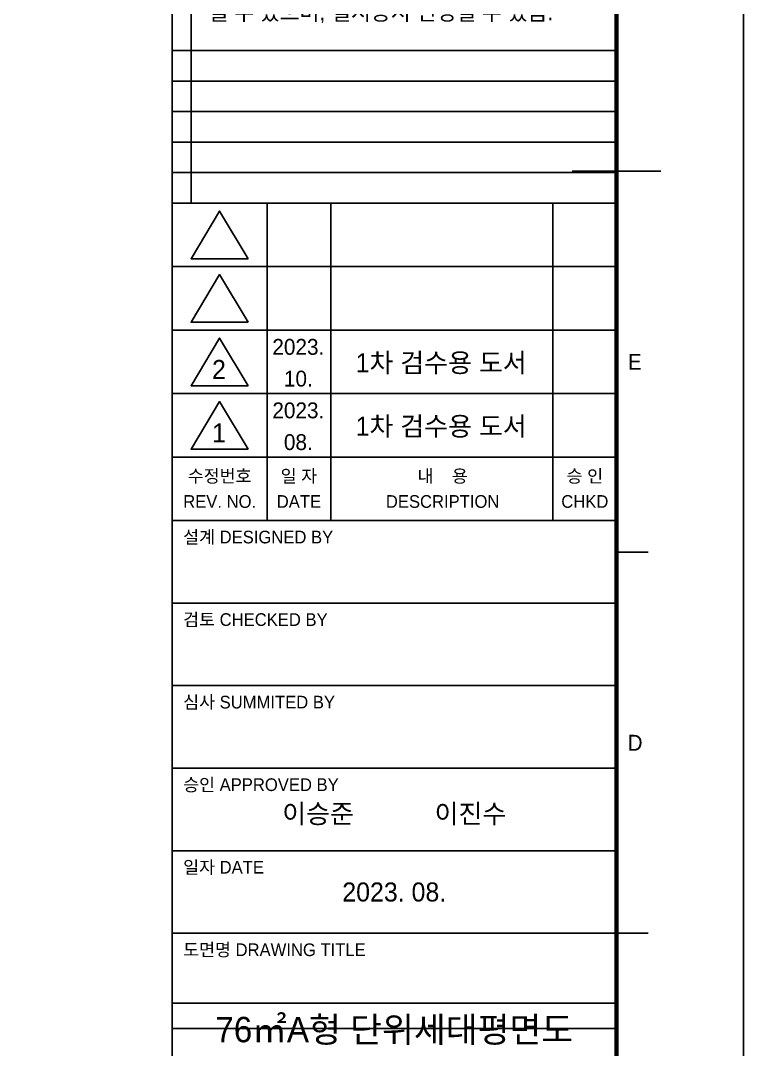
# Model space of a CAD drawing. Header units: millimetres. Extents: x -24416 to 92204, y -190080 to 23760.
# Drawn here: x 79239 to 83794, y 6348 to 12830 of the extents above; entities that cross this region are included whole.
import ezdxf
from ezdxf.enums import TextEntityAlignment as Align
from ezdxf.xclip import XClip

# ---------------------------------------------------------------- set-up
doc = ezdxf.new("R2010")
doc.units = ezdxf.units.MM
doc.header["$LTSCALE"] = 50
doc.header["$XCLIPFRAME"] = 0
for name, pattern in [('CEN', [62, 60, -1, 0, -1]), ('HID', [2.3, 1.5, -0.8]), ('HIDDEN', [9.525, 6.35, -3.175])]:
    doc.linetypes.add(name, pattern=pattern)
doc.layers.get('defpoints').update_dxf_attribs({"color": 139})
for name, color, linetype in [('00-FORM TEX', 3, 'Continuous'), ('AA-BORD-FORM', 7, 'Continuous'), ('AA-BORD-TEXT', 3, 'Continuous'), ('AA-XXXX-TEXT', 3, 'Continuous'), ('CEN_WALL', 12, 'CEN'), ('dan1', 7, 'HID'), ('sheet-안양진흥$0$AA-BORD-TEXT', 3, 'Continuous'), ('확장', 8, 'HIDDEN')]:
    doc.layers.add(name, color=color, linetype=linetype)
doc.layers.add('MC', color=135, linetype='Continuous', plot=False)
doc.styles.add('HAUD01', font='Dotum.ttf')
doc.styles.add('sheet-안양진흥$0$HAUD01', font='Dotum.ttf')

# ---------------------------------------------------------------- blocks, each defined once
blk = doc.blocks.new('U-76A(확장)1')
at = {"layer": 'CEN_WALL'}
blk.add_line((0, 1500), (10395, 1500), dxfattribs=at)
at = {"layer": 'dan1'}
blk.add_lwpolyline([(125, 650), (9775, 650), (9775, 2140), (10085, 2140)], dxfattribs=at)
at = {"layer": 'MC'}
blk.add_line((0, 1705), (10395, 1705), dxfattribs=at)
at = {"layer": '확장', "ltscale": 0.5, "const_width": 20, "flags": 128}
for points in [[(10085, 1705), (135, 1705)], [(10085, 1305), (135, 1305)]]:
    blk.add_lwpolyline(points, dxfattribs=at)
blk = doc.blocks.new('note')
at = {"layer": 'defpoints'}
blk.add_lwpolyline([(-2800, 6200), (0, 6200), (0, 0), (-2800, 0)], close=True, dxfattribs=at)
at = {"layer": 'AA-XXXX-TEXT', "style": 'HAUD01'}
for s, p in [('1.단열기준은 형별성능내역 우선할 것.', (-2680, 5568)), ('2.인테리어 사항은 견본주택의 마감기준을 ', (-2680, 5184)), ('   우선할 것.', (-2680, 4992)), ('3.실내재료마감표와 도면이 상이할 경우', (-2680, 4608)), ('   실내재료마감표 우선할 것.', (-2680, 4416)), ('4.세대내 창호의 개폐방향은 실시공시', (-2680, 4032)), ('   변경될 수 있음.', (-2680, 3840)), ('5.수전 및 선홈통의 개소와 위치는', (-2680, 3456)), ('   실시공시 변경될 수 있음.', (-2680, 3264)), ('6.타일크기 및 나누기는 실시공시 변경될', (-2680, 2880)), ('   수 있음.', (-2680, 2688)), ('7.하향식 피난구는 홀수층 좌측, 짝수층', (-2680, 2304)), ('   우측 교대로 설치되며, 실시공시 변경될', (-2680, 2112)), ('   수 있음.', (-2680, 1920)), ('8.지상1층~3층의 하향식 피난구는 하부층 ', (-2680, 1536)), ('   피로티,부대시설 등으로   인해 미설치', (-2680, 1344)), ('   될 수 있으며, 실시공시 변경될 수 있음. ', (-2680, 1152))]:
    blk.add_text(s, height=100, dxfattribs=at).set_placement(p)
blk = doc.blocks.new('XR-FORM 청주월명')
at = {"layer": 'AA-BORD-FORM', "color": 2}
for p, q in [((751, 577), (751, 17)), ((814, 297), (828, 297)), ((821, 237), (826, 237)), ((821, 177), (826, 177))]:
    blk.add_line(p, q, dxfattribs=at)
at = {"layer": 'AA-BORD-FORM', "color": 3}
for p, q in [((751, 292), (821, 292)), ((766, 292), (766, 282)), ((776, 292), (776, 282)), ((811, 292), (811, 282)), ((751, 282), (821, 282)), ((766, 282), (766, 272)), ((776, 282), (776, 272)), ((811, 282), (811, 272)), ((751, 272), (821, 272)), ((766, 272), (766, 262)), ((776, 272), (776, 262)), ((811, 272), (811, 262)), ((751, 262), (821, 262)), ((766, 262), (766, 252)), ((776, 262), (776, 252)), ((811, 262), (811, 252)), ((751, 252), (821, 252)), ((766, 252), (766, 242)), ((776, 252), (776, 242)), ((811, 252), (811, 242)), ((751, 242), (821, 242)), ((751, 229), (821, 229)), ((751, 216), (821, 216)), ((751, 203), (821, 203)), ((751, 190), (821, 190)), ((751, 177), (821, 177))]:
    blk.add_line(p, q, dxfattribs=at)
at = {"layer": 'AA-BORD-FORM', "color": 1}
blk.add_lwpolyline([(0, 0), (841, 0), (841, 594), (0, 594)], close=True, dxfattribs=at)
at = {"layer": 'AA-BORD-FORM', "color": 2, "const_width": 0.682}
blk.add_lwpolyline([(21, 17), (21, 577), (821, 577), (821, 17)], close=True, dxfattribs=at)
at = {"layer": 'AA-BORD-FORM', "color": 7}
for points in [[(763, 283.24), (758.5, 290.74), (754, 283.24)], [(763, 273.24), (758.5, 280.74), (754, 273.24)], [(763, 263.24), (758.5, 270.74), (754, 263.24)], [(763, 253.24), (758.5, 260.74), (754, 253.24)], [(763, 253.24), (758.5, 260.74), (754, 253.24)]]:
    blk.add_lwpolyline(points, close=True, dxfattribs=at)
at = {"layer": 'defpoints'}
for p, q in [((754, 436), (754, 292)), ((751, 316), (821, 316)), ((751, 311.2), (821, 311.2)), ((751, 306.4), (821, 306.4)), ((751, 301.6), (821, 301.6)), ((751, 296.8), (821, 296.8)), ((751, 166), (821, 166)), ((751, 162), (821, 162))]:
    blk.add_line(p, q, dxfattribs=at)
at = {"layer": 'AA-BORD-TEXT', "color": 7, "style": 'HAUD01'}
for s, p in [('E', (823.89, 267)), ('D', (823.93, 207))]:
    blk.add_text(s, height=2.5, dxfattribs=at).set_placement(p, align=Align.MIDDLE_CENTER)
at = {"layer": 'AA-BORD-TEXT', "color": 3, "style": 'HAUD01'}
for s, height, rotation, p in [('수정번호', 2, 360, (758.5, 249)), ('일 자', 2, 360, (770.98, 249)), ('내    용', 2, 360, (793.62, 249)), ('승 인', 2, 360, (816.02, 249)), ('REV. NO.', 2, 360, (758.5, 245)), ('DATE', 2, 360, (770.98, 245)), ('DESCRIPTION', 2, 360, (793.62, 245)), ('CHKD', 2, 360, (816.02, 245)), ('이승준', 3, 0, (774, 195.82)), ('이진수', 3, 0, (798, 195.82)), ('2023. 08.', 3, 0, (786, 183.5))]:
    blk.add_text(s, height=height, rotation=rotation, dxfattribs=at).set_placement(p, align=Align.MIDDLE_CENTER)
for s, p in [('설계 DESIGNED BY', (752.75, 238.4)), ('검토 CHECKED BY', (752.75, 225.4)), ('심사 SUMMITED BY', (752.75, 212.4)), ('승인 APPROVED BY', (752.75, 199.4)), ('일자 DATE', (752.75, 186.4)), ('도면명 DRAWING TITLE', (752.75, 173.4))]:
    blk.add_text(s, height=2, rotation=360, dxfattribs=at).set_placement(p)
at = {"layer": 'sheet-안양진흥$0$AA-BORD-TEXT', "style": 'sheet-안양진흥$0$HAUD01'}
for s, height, p in [('2023.', 2.5, (770.89, 269.35)), ('1차 검수용 도서', 3, (793.39, 266.85)), ('2', 3, (758.39, 265.79)), ('10.', 2.5, (770.89, 264.35)), ('2023.', 2.5, (770.89, 259.35)), ('1차 검수용 도서', 3, (793.39, 256.85)), ('1', 3, (758.39, 255.79)), ('08.', 2.5, (770.89, 254.35))]:
    blk.add_text(s, height=height, dxfattribs=at).set_placement(p, align=Align.MIDDLE_CENTER)

msp = doc.modelspace()

# ---------------------------------------------------------------- block references
at = {"xscale": 40, "yscale": 40, "zscale": 40}
msp.add_blockref('XR-FORM 청주월명', (50153.9, 0), dxfattribs=at)
msp.add_blockref('note', (82993.9, 11680))
ref = msp.add_blockref('U-76A(확장)1', (71879, 5802.1))
XClip(ref).set_block_clipping_path([(-14635, -300), (1332.1523822156, 13075.0000000001)])

# ---------------------------------------------------------------- texts
at = {"layer": '00-FORM TEX', "color": 3, "style": 'HAUD01'}
msp.add_text('76㎡A형 단위세대평면도', height=160, dxfattribs=at).set_placement((81593.9, 6480), align=Align.MIDDLE)

doc.saveas('drawing.dxf')
